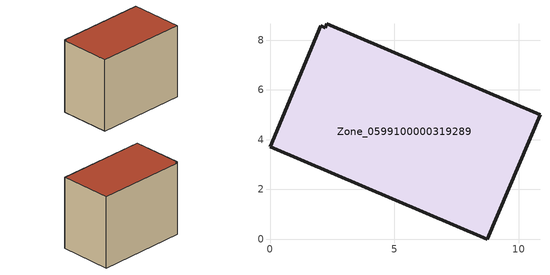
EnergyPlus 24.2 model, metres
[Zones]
Zone_0599100000319289
 floor ground (C_G): 2.28,8.65 10.85,4.99 8.74,0 0,3.71 2.05,8.57 2.22,8.5 z0
 wall outside (C_F): 8.74,0 10.85,4.99 2.28,8.65 2.22,8.5 2.05,8.57 0,3.71 8.74,0 z0:7.52
 roof outside (C_R): 10.85,4.99 2.28,8.65 2.22,8.5 2.05,8.57 0,3.71 8.74,0 z7.52
[BUILDING]
Pand.0599100000319289: North Axis=0; Terrain=City; Loads Convergence Tolerance Value=0.04; Temperature Convergence Tolerance Value=0.4; Solar Distribution=FullExterior; Maximum Number of Warmup Days=25; Minimum Number of Warmup Days=1
[Site:Location]
Rotterdam.The.Hague.AP_ZH_NLD Design_Conditions: Latitude=51.96; Longitude=4.45; Time Zone=1; Elevation=-4.5
[SITE:GROUNDTEMPERATURE:BUILDINGSURFACE]
18, 18, 18, 18, 18, 18, 18, 18, 18, 18, 18, 18
[MATERIAL] Thermal Absorptance=0.9; Solar Absorptance=0.7; Visible Absorptance=0.7
Name | Roughness | Thickness | Conductivity | Density | Specific Heat
G.TI.1975-1991 | MediumSmooth | 0.15 | 0.288461 | 540 | 1210
F.TI.1975-1991 | Rough | 0.3 | 0.230769 | 1920 | 840
R.TI.1975-1991 | MediumRough | 0.2 | 0.153846 | 1500 | 1000
[CONSTRUCTION]
C_G: G.TI.1975-1991
C_F: F.TI.1975-1991
C_R: R.TI.1975-1991
[ZONE]
Zone_0599100000319289: Type=1; Multiplier=1; Ceiling Height=Autocalculate; Volume=Autocalculate; Floor Area=autocalculate; Part of Total Floor Area=Yes
[ZONEINFILTRATION:DESIGNFLOWRATE]
Infil_Zone_0599100000319289: Zone or ZoneList or Space or SpaceList=Zone_0599100000319289; Schedule=AlwaysOn; Design Flow Rate Calculation Method=Flow/Area; Flow Rate per Floor Area=0.003; Constant Term Coefficient=1; Temperature Term Coefficient=0; Velocity Term Coefficient=0; Velocity Squared Term Coefficient=0
[HVACTEMPLATE:ZONE:IDEALLOADSAIRSYSTEM]
Zone_0599100000319289: Maximum Heating Supply Air Temperature=50; Minimum Cooling Supply Air Temperature=13; Maximum Heating Supply Air Humidity Ratio=0.0156; Minimum Cooling Supply Air Humidity Ratio=0.0077; Heating Limit=NoLimit; Cooling Limit=NoLimit; Dehumidification Control Type=ConstantSensibleHeatRatio; Cooling Sensible Heat Ratio=0.7; Dehumidification Setpoint=60; Humidification Control Type=None; Humidification Setpoint=30; Outdoor Air Method=None; Outdoor Air Flow Rate per Person=0.00944; Outdoor Air Flow Rate per Zone Floor Area=0; Outdoor Air Flow Rate per Zone=0; Demand Controlled Ventilation Type=None; Outdoor Air Economizer Type=NoEconomizer; Heat Recovery Type=None; Sensible Heat Recovery Effectiveness=0.7; Latent Heat Recovery Effectiveness=0.65
[ZONECONTROL:THERMOSTAT]
ThermostatControl_Zone_0599100000319289: Zone or ZoneList=Zone_0599100000319289; Control Type Schedule=DualSetpointControlType; Control 1=Thermostat_Zone_0599100000319289; Temperature Difference Between Cutout And Setpoint=0
[THERMOSTATSETPOINT:DUALSETPOINT]
Thermostat_Zone_0599100000319289: Heating Setpoint Temperature Schedule=HeatingSetpoint_Zone_0599100000319289; Cooling Setpoint Temperature Schedule=CoolingSetpoint_Zone_0599100000319289
[SCHEDULE:COMPACT]
HeatingSetpoint_Zone_0599100000319289: Through: 12/31, For: AllDays, Until: 24:00, 21
CoolingSetpoint_Zone_0599100000319289: Through: 12/31, For: AllDays, Until: 24:00, 24
DualSetpointControlType: Through: 12/31, For: AllDays, Until: 24:00, 4
AlwaysOn: Through: 12/31, For: AllDays, Until: 24:00, 1
